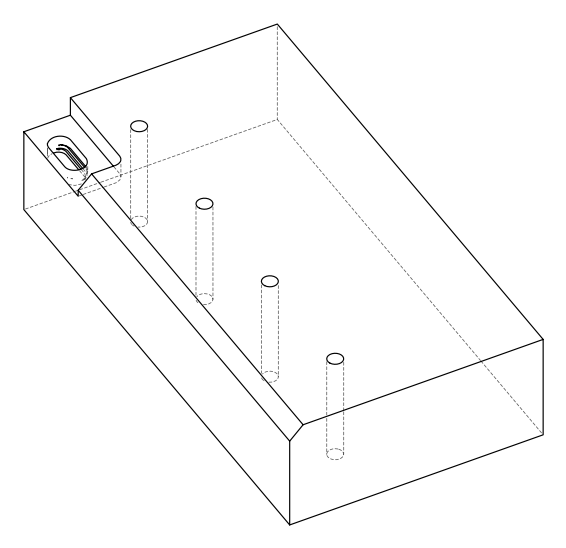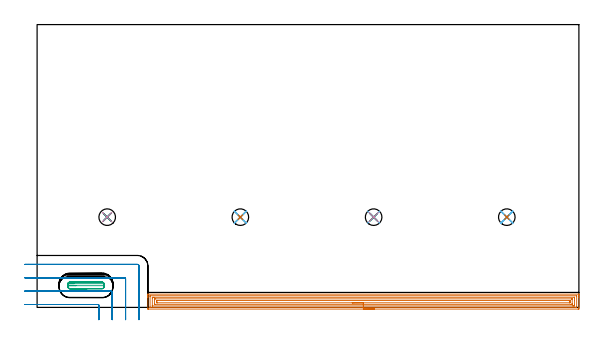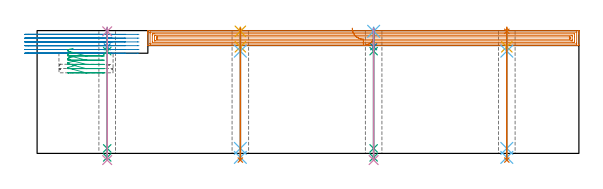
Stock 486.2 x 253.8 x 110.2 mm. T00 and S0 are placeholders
(PLAN: 19 operations, 14 tool changes, 27.6 min)
(1 AREA_MILL | FG_CHAMFER_SURFACE | UGT0205_001 | 15.75 min | 35339 mm3)
(2 MILL_CORNER_NOTCH_RECTANGULAR | CORNER_NOTCH_RECTANGULAR | UGT0201_010 | Follow Part, ap 4, ae 75% | 6.15 min | 93031 mm3)
(3 MILL_RECTANGULAR_POCKET | POCKET_RECTANGULAR_STRAIGHT | UGT0201_010 | Follow Part, ap 4, ae 75% | 1.27 min | 16471 mm3)
(4 SPOT_DRILL | STEP1HOLE | NXT0321_9005460120000 | 0.03 min | 0 mm3)
(5 SPOT_DRILL_1 | STEP1HOLE_1 | NXT0321_9005460120000 | 0.03 min | 7 mm3)
(6 SPOT_DRILL_2 | STEP1HOLE_2 | NXT0321_9005460120000 | 0.03 min | 4 mm3)
(7 SPOT_DRILL_3 | STEP1HOLE_3 | NXT0321_9005460120000 | 0.03 min | 2 mm3)
(8 DRILL_BLIND_HOLE_INTO_CENTER | STEP1HOLE | UGT0301_492 | 0.07 min | 900 mm3)
(9 GUN_DRILL_THROUGH_HOLE | STEP1HOLE | UGT0307_006 | 0.55 min | 6163 mm3)
(10 DRILL_TO_ENLARGE_THROUGH_HOLE | STEP1HOLE | UGT0301_280 | 0.47 min | 12087 mm3)
(11 DRILL_BLIND_HOLE_INTO_CENTER_1 | STEP1HOLE_1 | UGT0301_492 | 0.07 min | 912 mm3)
(12 GUN_DRILL_THROUGH_HOLE_1 | STEP1HOLE_1 | UGT0307_006 | 0.55 min | 6163 mm3)
(13 DRILL_TO_ENLARGE_THROUGH_HOLE_1 | STEP1HOLE_1 | UGT0301_280 | 0.47 min | 12067 mm3)
(14 DRILL_BLIND_HOLE_INTO_CENTER_2 | STEP1HOLE_2 | UGT0301_492 | 0.07 min | 933 mm3)
(15 GUN_DRILL_THROUGH_HOLE_2 | STEP1HOLE_2 | UGT0307_006 | 0.55 min | 6145 mm3)
(16 DRILL_TO_ENLARGE_THROUGH_HOLE_2 | STEP1HOLE_2 | UGT0301_280 | 0.47 min | 12083 mm3)
(17 DRILL_BLIND_HOLE_INTO_CENTER_3 | STEP1HOLE_3 | UGT0301_492 | 0.07 min | 925 mm3)
(18 GUN_DRILL_THROUGH_HOLE_3 | STEP1HOLE_3 | UGT0307_006 | 0.55 min | 6151 mm3)
(19 DRILL_TO_ENLARGE_THROUGH_HOLE_3 | STEP1HOLE_3 | UGT0301_280 | 0.47 min | 12079 mm3)
(TOOL UGT0205_001 | Chamfer Mill 20 x 3 x 45 deg. | D20 FL50 Z2)
(TOOL UGT0201_010 | End Mill 16 mm | D16 FL22 Z2)
(TOOL NXT0321_9005460120000 | NC Spot Drill, 142deg, 12mm, Carbide, Uncoated | D12 PA142 FL30 Z2)
(TOOL UGT0301_492 | Carbide Drill 9.7 mm | D9.7 PA118 FL87 Z2)
(TOOL UGT0307_006 | Gun Drill 9 mm | D9 PA130 FL24 Z1)
(TOOL UGT0301_280 | Twist Drill 14.9 mm | D14.9 PA118 FL114 Z2)
(OP 1 AREA_MILL)
G17 G21 G94 G90
T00 M6
G54
G17 G0 G90 X302.8 Y-1.5 S1061 M3
G43 Z120.2 H0
Z106.8
G94 G1 X302.762 Z105.929 F250.
X302.648 Z105.064
X302.459 Z104.212
X302.197 Z103.38
X301.863 Z102.574
X301.46 Z101.8
X300.992 Z101.064
X300.46 Z100.372
X299.871 Z99.729
X299.228 Z99.14
X298.536 Z98.609
X297.8 Z98.14
X297.026 Z97.737
X296.22 Z97.403
X295.388 Z97.141
X294.536 Z96.952
X293.672 Z96.838
X292.8 Z96.8
X100.007
X99.618 Y-1.496 Z96.802
X99.41 Y-1.491 Z96.806
X99.4 Y-1.279 Z97.018
Y8.741 Z107.035
Y9.307 Z107.604
Y9.626 Z107.922
Y10.193 Z108.489
Y10.511 Z108.806
Y11.538 Z109.837
X99.408 Y11.879 Z110.17
X99.41 Y11.897 Z110.188
X99.561 Y11.9 Z110.2
X486.039
X486.19 Y11.897 Z110.188
X486.192 Y11.879 Z110.17
X486.2 Y11.537 Z109.837
Y11.149 Z109.448
Y10.511 Z108.806
Y9.307 Z107.604
Y8.741 Z107.035
Y-0.395 Z97.903
X486.196 Y-0.996 Z97.301
X486.191 Y-1.491 Z96.806
X486.095 Y-1.494 Z96.803
X485.593 Y-1.5 Z96.8
X292.8
Y-0.086 Z98.214
X101.571 Y-0.085 Z98.215
X101.473 Y-0.084 Z98.216
X101.425 Y-0.081 Z98.219
X101.41 Y-0.079 Z98.221
X101.407 Y-0.063 Z98.237
X101.403 Y0.041 Z98.341
X101.4 Y0.278 Z98.578
X101.401 Y9.626 Z107.926
X101.402 Y10.013 Z108.313
X101.41 Y10.403 Z108.703
X101.422 Y10.479 Z108.779
X101.468 Y10.482 Z108.782
X101.575 Y10.484 Z108.784
X101.792 Y10.486 Z108.786
X484.029 Y10.485 Z108.785
X484.127 Y10.484 Z108.784
X484.175 Y10.481 Z108.781
X484.19 Y10.479 Z108.779
X484.193 Y10.463 Z108.763
X484.197 Y10.359 Z108.659
X484.2 Y10.122 Z108.422
X484.199 Y0.774 Z99.074
X484.198 Y0.387 Z98.687
X484.19 Y-0.003 Z98.297
X484.178 Y-0.079 Z98.221
X484.132 Y-0.082 Z98.218
X484.025 Y-0.084 Z98.216
X483.808 Y-0.086 Z98.214
X292.8
Y1.329 Z99.629
X103.577
X103.466 Y1.331 Z99.631
X103.427 Y1.333 Z99.633
X103.412 Y1.334 Z99.634
X103.409 Y1.367 Z99.667
X103.404 Y1.484 Z99.784
X103.401 Y1.659 Z99.959
X103.4 Y1.835 Z100.135
Y8.031 Z106.331
X103.403 Y8.741 Z107.041
X103.406 Y8.91 Z107.21
X103.42 Y9.064 Z107.364
X103.577 Y9.066 Z107.366
X104.137 Y9.07 Z107.37
X104.47 Y9.071 Z107.371
X105.029
X482.023
X482.134 Y9.069 Z107.369
X482.173 Y9.067 Z107.367
X482.188 Y9.065 Z107.365
X482.191 Y9.033 Z107.333
X482.196 Y8.916 Z107.216
X482.199 Y8.741 Z107.041
X482.2 Y8.565 Z106.865
Y6.261 Z104.561
Y2.369 Z100.669
X482.197 Y1.659 Z99.959
X482.194 Y1.49 Z99.79
X482.18 Y1.336 Z99.636
X482.023 Y1.334 Z99.634
X481.463 Y1.33 Z99.63
X481.13 Y1.329 Z99.629
X480.571
X292.8
Y2.743 Z101.043
X106.055
X105.501 Y2.747 Z101.047
X105.442 Y2.75 Z101.05
X105.41 Y2.753 Z101.053
X105.408 Y2.797 Z101.097
X105.404 Y2.995 Z101.295
X105.4 Y3.392 Z101.692
Y6.97 Z105.27
X105.405 Y7.394 Z105.694
X105.41 Y7.606 Z105.906
X105.412 Y7.651 Z105.951
X105.464 Y7.653 Z105.953
X105.564 Y7.655 Z105.955
X106.255 Y7.657 Z105.957
X106.455
X479.546
X480.099 Y7.653 Z105.953
X480.158 Y7.65 Z105.95
X480.19 Y7.647 Z105.947
X480.192 Y7.603 Z105.903
X480.196 Y7.405 Z105.705
X480.2 Y7.008 Z105.308
Y3.467 Z101.767
Y3.43 Z101.73
X480.195 Y3.006 Z101.306
X480.19 Y2.794 Z101.094
X480.188 Y2.749 Z101.049
X480.136 Y2.747 Z101.047
X480.036 Y2.745 Z101.045
X479.345 Y2.743 Z101.043
X479.145
X292.8
Y4.157 Z102.457
X108.04
X107.881 Y4.159 Z102.459
X107.563 Y4.164 Z102.464
X107.409 Y4.175 Z102.475
X107.405 Y4.224 Z102.524
X107.402 Y4.315 Z102.615
X107.4 Y4.949 Z103.249
Y5.2 Z103.5
X107.401 Y5.834 Z104.134
X107.407 Y6.085 Z104.385
X107.413 Y6.236 Z104.536
X107.722 Y6.241 Z104.541
X107.881 Y6.243 Z104.543
X477.56
X477.719 Y6.241 Z104.541
X478.037 Y6.236 Z104.536
X478.191 Y6.225 Z104.525
X478.195 Y6.176 Z104.476
X478.198 Y6.085 Z104.385
X478.2 Y5.451 Z103.751
Y5.2 Z103.5
X478.199 Y4.566 Z102.866
X478.193 Y4.315 Z102.615
X478.187 Y4.164 Z102.464
X477.878 Y4.159 Z102.459
X477.719 Y4.157 Z102.457
X292.8
X291.928 Z102.495
X291.064 Z102.609
X290.212 Z102.798
X289.38 Z103.06
X288.574 Z103.394
X287.8 Z103.797
X287.064 Z104.265
X286.372 Z104.797
X285.729 Z105.386
X285.14 Z106.029
X284.608 Z106.721
X284.14 Z107.457
X283.737 Z108.231
X283.403 Z109.037
X283.141 Z109.869
X282.952 Z110.72
X282.838 Z111.585
X282.8 Z112.457
G0 Z120.2
M5
M2
(OP 2 MILL_CORNER_NOTCH_RECTANGULAR)
G17 G21 G94 G90
T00 M6
G54
G17 G0 G90 X55.422 Y-11. S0 M3
G43 Z120.2 H0
Z106.817
G94 G1 X55.401 Y-8. F250.
X55.4 Y-7.746 F500.
Y1.805
G3 X54.605 Y2.6 R0.8
G1 X-8.
X-11. F250.
G0 Z120.2
X67.433 Y-11.
Z106.817
G1 X67.401 Y-8.
G2 X67.4 Y-7.746 R24. F500.
G1 Y13.805
G3 X66.605 Y14.6 R0.8
G1 X-8.
X-11. F250.
G0 Z120.2
X79.466 Y-10.999
Z106.817
G1 X79.403 Y-8.
G2 X79.4 Y-7.746 R12. F500.
G1 Y25.805
G3 X78.604 Y26.6 R0.8
G1 X-8.
X-11. F250.
G0 Z120.2
X91.4 Y-10.746
Z106.817
G1 Y-7.746
Y37.2 F500.
G3 X90. Y38.6 R1.4
G1 X-8.
X-11. F250.
G0 Z120.2
X55.4 Y-11.
Z103.433
G1 Y-8.
Y1.805 F500.
G3 X54.605 Y2.6 R0.8
G1 X-8.
X-11. F250.
G0 Z120.2
X67.4 Y-11.
Z103.433
G1 Y-8.
Y13.805 F500.
G3 X66.605 Y14.6 R0.8
G1 X-8.
X-11. F250.
G0 Z120.2
X79.4 Y-11.
Z103.433
G1 Y-8.
Y25.805 F500.
G3 X78.605 Y26.6 R0.8
G1 X-8.
X-11. F250.
G0 Z120.2
X91.4 Y-11.
Z103.433
G1 Y-8.
Y37.2 F500.
G3 X90. Y38.6 R1.4
G1 X-8.
X-11. F250.
G0 Z120.2
X55.4 Y-11.
Z100.05
G1 Y-8.
Y1.805 F500.
G3 X54.605 Y2.6 R0.8
G1 X-8.
X-11. F250.
G0 Z120.2
X67.4 Y-11.
Z100.05
G1 Y-8.
Y13.805 F500.
G3 X66.605 Y14.6 R0.8
G1 X-8.
X-11. F250.
G0 Z120.2
X79.4 Y-11.
Z100.05
G1 Y-8.
Y25.804 F500.
G3 X78.605 Y26.6 R0.8
G1 X-8.
X-11. F250.
G0 Z120.2
X91.4 Y-11.
Z100.05
G1 Y-8.
Y37.2 F500.
G3 X90. Y38.6 R1.4
G1 X-8.
X-11. F250.
G0 Z120.2
X55.4 Y-11.
Z96.667
G1 Y-8.
Y1.805 F500.
G3 X54.605 Y2.6 R0.8
G1 X-8.
X-11. F250.
G0 Z120.2
X67.4 Y-11.
Z96.667
G1 Y-8.
Y13.805 F500.
G3 X66.605 Y14.6 R0.8
G1 X-8.
X-11. F250.
G0 Z120.2
X79.4 Y-11.
Z96.667
G1 Y-8.
Y25.805 F500.
G3 X78.605 Y26.6 R0.8
G1 X-8.
X-11. F250.
G0 Z120.2
X91.4 Y-11.
Z96.667
G1 Y-8.
Y37.2 F500.
G3 X90. Y38.6 R1.4
G1 X-8.
X-11. F250.
G0 Z120.2
X55.4 Y-11.
Z93.283
G1 Y-8.
Y1.805 F500.
G3 X54.605 Y2.6 R0.8
G1 X-8.
X-11. F250.
G0 Z120.2
X67.4 Y-11.
Z93.283
G1 Y-8.
Y13.805 F500.
G3 X66.605 Y14.6 R0.8
G1 X-8.
X-11. F250.
G0 Z120.2
X79.4 Y-11.
Z93.283
G1 Y-8.
Y25.805 F500.
G3 X78.605 Y26.6 R0.8
G1 X-8.
X-11. F250.
G0 Z120.2
X91.4 Y-11.
Z93.283
G1 Y-8.
Y37.2 F500.
G3 X90. Y38.6 R1.4
G1 X-8.
X-11. F250.
G0 Z120.2
X55.4 Y-11.
Z89.9
G1 Y-8.
Y1.805 F500.
G3 X54.605 Y2.6 R0.8
G1 X-8.
X-11. F250.
G0 Z120.2
X67.4 Y-11.
Z89.9
G1 Y-8.
Y13.805 F500.
G3 X66.605 Y14.6 R0.8
G1 X-8.
X-11. F250.
G0 Z120.2
X79.4 Y-11.
Z89.9
G1 Y-8.
Y25.805 F500.
G3 X78.605 Y26.6 R0.8
G1 X-8.
X-11. F250.
G0 Z120.2
X91.4 Y-11.
Z89.9
G1 Y-8.
Y37.2 F500.
G3 X90. Y38.6 R1.4
G1 X-8.
X-11. F250.
G0 Z120.2
M5
M2
(OP 3 MILL_RECTANGULAR_POCKET)
G17 G21 G94 G90
T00 M6
G54
G17 G0 G90 X32.366 Y22.7 S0 M3
G43 Z120.2 H0
Z94.25
G94 G1 X29.5 Z93.482 F250.
X29.362 Z93.445
X28.981 Y22.633 Z93.341
X28.621 Y22.49 Z93.238
X28.297 Y22.277 Z93.134
X28.023 Y22.003 Z93.03
X27.81 Y21.679 Z92.926
X27.667 Y21.319 Z92.822
X27.6 Y20.938 Z92.719
Y18.562 Z92.082
X27.667 Y18.181 Z91.978
X27.81 Y17.821 Z91.874
X28.023 Y17.497 Z91.771
X28.297 Y17.223 Z91.667
X28.621 Y17.01 Z91.563
X28.981 Y16.867 Z91.459
X29.362 Y16.8 Z91.355
X29.5 Z91.318
X43.9 Z87.46
X58.3 F500.
G3 X60.2 Y18.7 R1.9
G1 Y20.8
G3 X58.3 Y22.7 R1.9
G1 X29.5
G3 X27.6 Y20.8 R1.9
G1 Y18.7
G3 X29.5 Y16.8 R1.9
G1 X43.9
X44.9
G0 X32.366 Y22.7 Z90.46
G1 X29.5 Z89.692 F250.
X29.362 Z89.655
X28.981 Y22.633 Z89.551
X28.621 Y22.49 Z89.448
X28.297 Y22.277 Z89.344
X28.023 Y22.003 Z89.24
X27.81 Y21.679 Z89.136
X27.667 Y21.319 Z89.032
X27.6 Y20.938 Z88.929
Y18.562 Z88.292
X27.667 Y18.181 Z88.188
X27.81 Y17.821 Z88.084
X28.023 Y17.497 Z87.981
X28.297 Y17.223 Z87.877
X28.621 Y17.01 Z87.773
X28.981 Y16.867 Z87.669
X29.362 Y16.8 Z87.565
X29.5 Z87.528
X43.9 Z83.67
X58.3 F500.
G3 X60.2 Y18.7 R1.9
G1 Y20.8
G3 X58.3 Y22.7 R1.9
G1 X29.5
G3 X27.6 Y20.8 R1.9
G1 Y18.7
G3 X29.5 Y16.8 R1.9
G1 X43.9
X44.9
G0 X32.366 Y22.7 Z86.67
G1 X29.5 Z85.902 F250.
X29.362 Z85.865
X28.981 Y22.633 Z85.761
X28.621 Y22.49 Z85.658
X28.297 Y22.277 Z85.554
X28.023 Y22.003 Z85.45
X27.81 Y21.679 Z85.346
X27.667 Y21.319 Z85.242
X27.6 Y20.938 Z85.139
Y18.562 Z84.502
X27.667 Y18.181 Z84.398
X27.81 Y17.821 Z84.294
X28.023 Y17.497 Z84.191
X28.297 Y17.223 Z84.087
X28.621 Y17.01 Z83.983
X28.981 Y16.867 Z83.879
X29.362 Y16.8 Z83.775
X29.5 Z83.738
X43.9 Z79.88
X58.3 F500.
G3 X60.2 Y18.7 R1.9
G1 Y20.8
G3 X58.3 Y22.7 R1.9
G1 X29.5
G3 X27.6 Y20.8 R1.9
G1 Y18.7
G3 X29.5 Y16.8 R1.9
G1 X43.9
X44.9
G0 X33.24 Y21.291 Z82.88
G1 X27.753 Z81.41 F250.
X27.724 Y21.211 Z81.387
X27.687 Y20.88 Z81.298
X27.674 Y19.75 Z80.995
X27.691 Y18.62 Z80.692
X27.713 Y18.394 Z80.632
X27.758 Y18.2 Z80.578
X27.96 Y17.687 Z80.43
X28.318 Y17.324 Z80.294
X28.59 Y17.13 Z80.204
X28.903 Y16.984 Z80.112
X29.081 Y16.938 Z80.062
X29.269 Y16.9 Z80.011
X29.703 Y16.875 Z79.895
X32.067 Y16.878 Z79.261
X43.902 Z76.09
X58.67 F500.
X59.21 Y17.13
G3 X60.109 Y18.621 R1.79
G1 X60.126 Y19.184
Y19.749
X60.11 Y20.878
X60.053 Y21.291
X27.753
X27.724 Y21.211
X27.687 Y20.88
X27.674 Y19.75
X27.691 Y18.62
X27.713 Y18.394
X27.758 Y18.2
X27.96 Y17.687
X28.318 Y17.324
G3 X29.703 Y16.875 R1.905
G1 X32.067 Y16.878
X43.902
X44.902
G0 X34.949 Y19.499 Z79.09
G1 X34.433 Z78.952 F250.
X27.665 Y19.498 Z77.138
X27.688 Y18.621 Z76.903
X27.713 Y18.395 Z76.842
X27.758 Y18.2 Z76.789
X27.96 Y17.687 Z76.641
X28.318 Y17.324 Z76.505
X28.59 Y17.13 Z76.415
X28.903 Y16.984 Z76.322
X29.081 Y16.938 Z76.273
X29.269 Y16.9 Z76.222
X29.703 Y16.875 Z76.105
X32.067 Y16.878 Z75.472
X43.905 Z72.3
X58.67 F500.
X59.21 Y17.13
G3 X60.112 Y18.621 R1.803
G1 X60.121 Y18.986
X60.119 Y19.501
X27.665 Y19.498
X27.688 Y18.621
X27.713 Y18.395
X27.758 Y18.2
X27.96 Y17.687
X28.318 Y17.324
G3 X29.703 Y16.875 R1.905
G1 X32.067 Y16.878
X43.905
X44.905
G0 Z120.2
M5
M2
(OP 4 SPOT_DRILL)
G17 G21 G94 G90
T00 M6
G54
G17 G0 G90 X62.9 Y81. S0 M3
G43 Z120.2 H0
G94 G81 G98 Z109.559 F250. R113.2
G80
M5
M2
(OP 5 SPOT_DRILL_1)
G17 G21 G94 G90
T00 M6
G54
G17 G0 G90 X182.4 Y81. S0 M3
G43 Z120.2 H0
G94 G81 G98 Z109.559 F250. R113.2
G80
M5
M2
(OP 6 SPOT_DRILL_2)
G17 G21 G94 G90
T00 M6
G54
G17 G0 G90 X302. Y81. S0 M3
G43 Z120.2 H0
G94 G81 G98 Z109.559 F250. R113.2
G80
M5
M2
(OP 7 SPOT_DRILL_3)
G17 G21 G94 G90
T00 M6
G54
G17 G0 G90 X421.5 Y81. S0 M3
G43 Z120.2 H0
G94 G81 G98 Z109.559 F250. R113.2
G80
M5
M2
(OP 8 DRILL_BLIND_HOLE_INTO_CENTER)
G17 G21 G94 G90
T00 M6
G54
G17 G0 G90 X62.9 Y81. S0 M3
G43 Z120.2 H0
G94 G81 G98 Z95.65 F250. R112.2
G80
M5
M2
(OP 9 GUN_DRILL_THROUGH_HOLE)
G17 G21 G94 G90
T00 M6
G54
G17 G0 G90 X62.9 Y81. M8
G43 Z120.2 H0
Z107.853
S716 M3
G94 G1 Z91.755 F125. M26
G4 X.084
Z4.5 F250.
G4 X.084
Z-3.598 F125.
G4 X.084
M5
M9
G0 Z107.853
Z120.2
M2
(OP 10 DRILL_TO_ENLARGE_THROUGH_HOLE)
G17 G21 G94 G90
T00 M6
G54
G17 G0 G90 X62.9 Y81. S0 M3
G43 Z120.2 H0
G94 G73 G98 Z-5.976 F250. Q14.522 R112.2
G80
M5
M2
(OP 11 DRILL_BLIND_HOLE_INTO_CENTER_1)
G17 G21 G94 G90
T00 M6
G54
G17 G0 G90 X182.4 Y81. S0 M3
G43 Z120.2 H0
G94 G81 G98 Z95.65 F250. R112.2
G80
M5
M2
(OP 12 GUN_DRILL_THROUGH_HOLE_1)
G17 G21 G94 G90
T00 M6
G54
G17 G0 G90 X182.4 Y81. M8
G43 Z120.2 H0
Z107.853
S716 M3
G94 G1 Z91.755 F125. M26
G4 X.084
Z4.5 F250.
G4 X.084
Z-3.598 F125.
G4 X.084
M5
M9
G0 Z107.853
Z120.2
M2
(OP 13 DRILL_TO_ENLARGE_THROUGH_HOLE_1)
G17 G21 G94 G90
T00 M6
G54
G17 G0 G90 X182.4 Y81. S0 M3
G43 Z120.2 H0
G94 G73 G98 Z-5.976 F250. Q14.522 R112.2
G80
M5
M2
(OP 14 DRILL_BLIND_HOLE_INTO_CENTER_2)
G17 G21 G94 G90
T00 M6
G54
G17 G0 G90 X302. Y81. S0 M3
G43 Z120.2 H0
G94 G81 G98 Z95.65 F250. R112.2
G80
M5
M2
(OP 15 GUN_DRILL_THROUGH_HOLE_2)
G17 G21 G94 G90
T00 M6
G54
G17 G0 G90 X302. Y81. M8
G43 Z120.2 H0
Z107.853
S716 M3
G94 G1 Z91.755 F125. M26
G4 X.084
Z4.5 F250.
G4 X.084
Z-3.598 F125.
G4 X.084
M5
M9
G0 Z107.853
Z120.2
M2
(OP 16 DRILL_TO_ENLARGE_THROUGH_HOLE_2)
G17 G21 G94 G90
T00 M6
G54
G17 G0 G90 X302. Y81. S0 M3
G43 Z120.2 H0
G94 G73 G98 Z-5.976 F250. Q14.522 R112.2
G80
M5
M2
(OP 17 DRILL_BLIND_HOLE_INTO_CENTER_3)
G17 G21 G94 G90
T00 M6
G54
G17 G0 G90 X421.5 Y81. S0 M3
G43 Z120.2 H0
G94 G81 G98 Z95.65 F250. R112.2
G80
M5
M2
(OP 18 GUN_DRILL_THROUGH_HOLE_3)
G17 G21 G94 G90
T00 M6
G54
G17 G0 G90 X421.5 Y81. M8
G43 Z120.2 H0
Z107.853
S716 M3
G94 G1 Z91.755 F125. M26
G4 X.084
Z4.5 F250.
G4 X.084
Z-3.598 F125.
G4 X.084
M5
M9
G0 Z107.853
Z120.2
M2
(OP 19 DRILL_TO_ENLARGE_THROUGH_HOLE_3)
G17 G21 G94 G90
T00 M6
G54
G17 G0 G90 X421.5 Y81. S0 M3
G43 Z120.2 H0
G94 G73 G98 Z-5.976 F250. Q14.522 R112.2
G80
M5
M2
